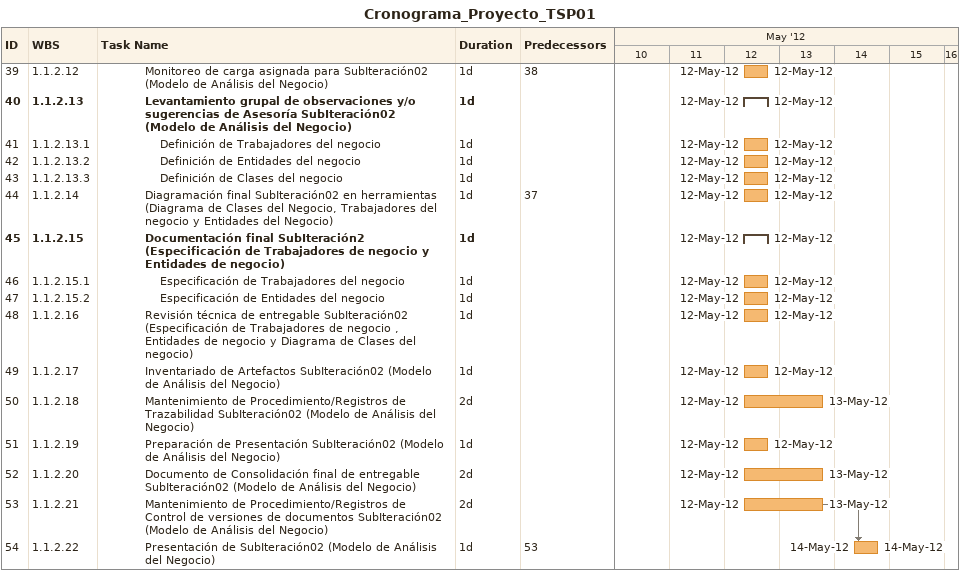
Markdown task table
Cronograma_Proyecto_TSP01

| ID | WBS | Task | Duration | Start | Finish | Predecessors |
|---|---|---|---|---|---|---|
| 39 | 1.1.2.12 | Monitoreo de carga asignada para SubIteración02 (Modelo de Análisis del Negocio) | 1d | 2012-05-12 | 2012-05-12 | 38 |
| 40 | 1.1.2.13 | **Levantamiento grupal de observaciones y/o sugerencias de Asesoría SubIteración02 (Modelo de Análisis del Negocio)** | 1d | 2012-05-12 | 2012-05-12 |  |
| 41 | 1.1.2.13.1 | Definición de Trabajadores del negocio | 1d | 2012-05-12 | 2012-05-12 |  |
| 42 | 1.1.2.13.2 | Definición de Entidades del negocio | 1d | 2012-05-12 | 2012-05-12 |  |
| 43 | 1.1.2.13.3 | Definición de Clases del negocio | 1d | 2012-05-12 | 2012-05-12 |  |
| 44 | 1.1.2.14 | Diagramación final SubIteración02 en herramientas (Diagrama de Clases del Negocio, Trabajadores del negocio y Entidades del Negocio) | 1d | 2012-05-12 | 2012-05-12 | 37 |
| 45 | 1.1.2.15 | **Documentación final SubIteración2 (Especificación de Trabajadores de negocio y Entidades de negocio)** | 1d | 2012-05-12 | 2012-05-12 |  |
| 46 | 1.1.2.15.1 | Especificación de Trabajadores del negocio | 1d | 2012-05-12 | 2012-05-12 |  |
| 47 | 1.1.2.15.2 | Especificación de Entidades del negocio | 1d | 2012-05-12 | 2012-05-12 |  |
| 48 | 1.1.2.16 | Revisión técnica de entregable SubIteración02 (Especificación de Trabajadores de negocio , Entidades de negocio y Diagrama de Clases del negocio) | 1d | 2012-05-12 | 2012-05-12 |  |
| 49 | 1.1.2.17 | Inventariado de Artefactos SubIteración02 (Modelo de Análisis del Negocio) | 1d | 2012-05-12 | 2012-05-12 |  |
| 50 | 1.1.2.18 | Mantenimiento de Procedimiento/Registros de Trazabilidad SubIteración02 (Modelo de Análisis del Negocio) | 2d | 2012-05-12 | 2012-05-13 |  |
| 51 | 1.1.2.19 | Preparación de Presentación SubIteración02 (Modelo de Análisis del Negocio) | 1d | 2012-05-12 | 2012-05-12 |  |
| 52 | 1.1.2.20 | Documento de Consolidación final de entregable SubIteración02 (Modelo de Análisis del Negocio) | 2d | 2012-05-12 | 2012-05-13 |  |
| 53 | 1.1.2.21 | Mantenimiento de Procedimiento/Registros de Control de versiones de documentos SubIteración02 (Modelo de Análisis del Negocio) | 2d | 2012-05-12 | 2012-05-13 |  |
| 54 | 1.1.2.22 | Presentación de SubIteración02 (Modelo de Análisis del Negocio) | 1d | 2012-05-14 | 2012-05-14 | 53 |
